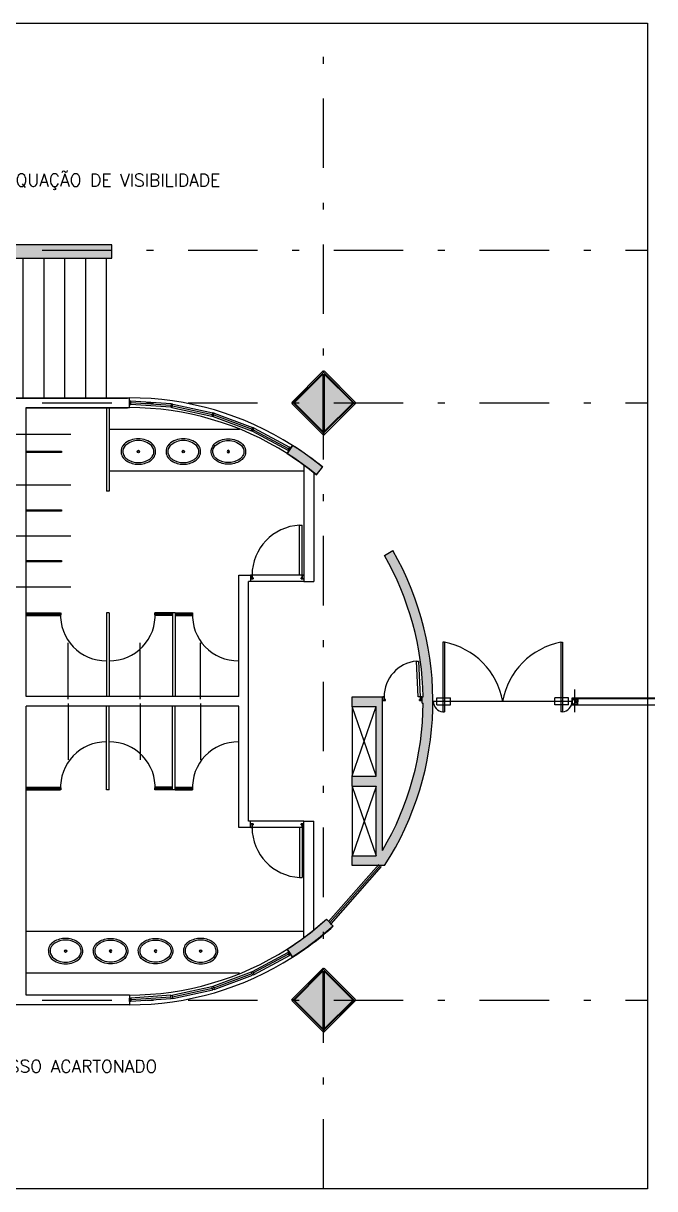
# Model space of a CAD drawing. Header units: millimetres. Extents: x 182 to 575, y -105 to 95.
# Drawn here: x 339.47 to 348.56, y 20.03 to 36.81 of the extents above; entities that cross this region are included whole.
import ezdxf
from ezdxf import colors
from ezdxf.entities.mleader import LeaderData, LeaderLine
from ezdxf.math import Vec2, Vec3

# ---------------------------------------------------------------- set-up
doc = ezdxf.new("R2010")
doc.units = ezdxf.units.MM
doc.header["$MEASUREMENT"] = 0
doc.linetypes.add('DASHDOT', pattern=[1, 0.5, -0.25, 0, -0.25])
for name, color, linetype in [('base', 253, 'Continuous'), ('construir', 10, 'Continuous'), ('EIXOS', 31, 'DASHDOT'), ('EIXOS_PERFIL', 181, 'DASHDOT'), ('FORRO', 253, 'Continuous'), ('SAN', 1, 'Continuous'), ('SANFINAL', 7, 'Continuous'), ('XR_BL2_AND_MON-REV15$0$MARMORE', 7, 'Continuous')]:
    doc.layers.add(name, color=color, linetype=linetype)
doc.styles.get("Standard").update_dxf_attribs({"font": 'romans.shx'})

# ---------------------------------------------------------------- blocks, each defined once
blk = doc.blocks.new('XR_BL2_AND_MON-REV15$0$PILAR_60X60_JUNTA')
at = {"layer": 'base'}
for points in [[(-0.414, 0.01), (0, 0.424), (0.414, 0.01)], [(-0.414, -0.01), (0, -0.424), (0.414, -0.01)]]:
    blk.add_hatch(color=256, dxfattribs=at).paths.add_polyline_path(points)
at = {"layer": 'base', "linetype": 'ByBlock'}
for points in [[(-0.414, 0.01), (0, 0.424), (0.414, 0.01)], [(-0.414, -0.01), (0, -0.424), (0.414, -0.01)]]:
    blk.add_lwpolyline(points, close=True, dxfattribs=at)
at = {"layer": 'base'}
blk.add_point((0, 0), dxfattribs=at)
blk = doc.blocks.new('XR_BL2_AND_MON-REV15$0$P_M')
at = {"layer": 'XR_BL2_AND_MON-REV15$0$MARMORE'}
for p, q in [((-0.007, 0.035), (-0.46, -0.417)), ((0.007, 0.021), (-0.445, -0.431)), ((0.007, 0.021), (-0.007, 0.035)), ((0, 0.028), (0.007, 0.035)), ((0.438, -0.424), (0, 0.014)), ((-0.453, -0.424), (-0.46, -0.417)), ((-0.453, -0.424), (-0.46, -0.431)), ((-0.46, -0.431), (-0.007, -0.884)), ((-0.453, -0.424), (-0.445, -0.431)), ((-0.438, -0.424), (0, -0.863)), ((-0.007, -0.87), (0.445, -0.417)), ((0.445, -0.417), (0.46, -0.431)), ((0.453, -0.424), (0.46, -0.417)), ((-0.007, -0.87), (0.007, -0.884)), ((0, -0.877), (-0.007, -0.884))]:
    blk.add_line(p, q, dxfattribs=at)
for points in [[(0.46, -0.417), (0.007, 0.035)], [(0.007, -0.884), (0.46, -0.431)]]:
    blk.add_lwpolyline(points, dxfattribs=at)
blk = doc.blocks.new('PERFIL_UNIT_ALCOA')
at = {"color": 1}
for p, q in [((-34, 19), (-34, 13)), ((-34, 13), (-15, 13)), ((-33, 83), (-32, 83)), ((-33, 76), (-33, 83)), ((-32, 76), (-33, 76)), ((-33, 43), (-32, 43)), ((-33, 36), (-33, 43)), ((-32, 36), (-33, 36)), ((-32, 80), (-32, 79)), ((-31, 80), (-32, 80)), ((-32, 79), (-31, 79)), ((-32, 40), (-32, 39)), ((-31, 40), (-32, 40)), ((-32, 39), (-31, 39)), ((-31, 82), (-31, 80)), ((-31, 79), (-31, 77)), ((-31, 42), (-31, 40)), ((-31, 39), (-31, 37)), ((-15, 19), (-21, 19)), ((-15, 19), (-21, 19)), ((-21, 13), (-15, 13)), ((-19, 19), (-13, 19)), ((-15, 19), (-15, 13)), ((-7, 95), (-9, 95)), ((-7, 95), (-9, 95)), ((-9, 92), (-5, 92)), ((-9, 27), (-5, 27)), ((-7, 24), (-9, 24)), ((-7, 24), (-9, 24)), ((-6, 95), (-8, 97)), ((-7, 96), (-8, 97)), ((-8, 96), (-7, 97)), ((-8, 96), (-7, 97)), ((-8, 96), (-7, 97)), ((-8, 97), (-8, 97)), ((-6, 95), (-8, 97)), ((-7, 96), (-8, 97)), ((-8, 96), (-7, 97)), ((-8, 96), (-7, 97)), ((-8, 96), (-7, 97)), ((-8, 97), (-8, 97)), ((-7, 96), (-8, 96)), ((-8, 96), (-8, 96)), ((-7, 96), (-8, 96)), ((-8, 96), (-8, 96)), ((-6, 24), (-8, 22)), ((-6, 24), (-8, 22)), ((-7, 23), (-8, 22)), ((-7, 23), (-8, 22)), ((-8, 23), (-8, 23)), ((-8, 23), (-7, 22)), ((-8, 23), (-7, 22)), ((-7, 23), (-8, 22)), ((-7, 23), (-8, 22)), ((-8, 23), (-8, 23)), ((-8, 23), (-7, 22)), ((-8, 23), (-7, 22)), ((-8, 22), (-7, 22)), ((-8, 22), (-8, 22)), ((-8, 22), (-7, 22)), ((-8, 22), (-8, 22)), ((-5, 95), (-7, 97)), ((-5, 95), (-7, 97)), ((-7, 95), (-4, 97)), ((-7, 95), (-5, 97)), ((-7, 95), (-5, 97)), ((-7, 96), (-6, 97)), ((-7, 96), (-6, 97)), ((-5, 95), (-7, 97)), ((-5, 95), (-7, 97)), ((-7, 95), (-4, 97)), ((-7, 95), (-5, 97)), ((-7, 95), (-5, 97)), ((-7, 96), (-6, 97)), ((-7, 96), (-6, 97)), ((-7, 95), (-7, 96)), ((-7, 95), (-7, 96)), ((-6, 95), (-7, 96)), ((-6, 95), (-7, 96)), ((-4, 95), (-7, 95)), ((-4, 95), (-7, 95)), ((-6, 95), (-7, 95)), ((-6, 95), (-7, 95)), ((-4, 24), (-7, 24)), ((-7, 24), (-7, 23)), ((-4, 24), (-7, 24)), ((-7, 24), (-7, 23)), ((-5, 24), (-7, 22)), ((-5, 24), (-7, 22)), ((-6, 24), (-7, 23)), ((-6, 24), (-7, 23)), ((-7, 24), (-4, 22)), ((-5, 24), (-7, 22)), ((-5, 24), (-7, 22)), ((-6, 24), (-7, 23)), ((-6, 24), (-7, 23)), ((-7, 24), (-4, 22)), ((-7, 23), (-5, 22)), ((-7, 23), (-5, 22)), ((-7, 23), (-6, 22)), ((-7, 23), (-6, 22)), ((-7, 23), (-5, 22)), ((-7, 23), (-5, 22)), ((-7, 23), (-6, 22)), ((-7, 23), (-6, 22)), ((-4, 95), (-6, 97)), ((-4, 95), (-6, 97)), ((-4, 95), (-6, 97)), ((-6, 95), (-4, 97)), ((-6, 95), (-4, 97)), ((-4, 95), (-6, 97)), ((-4, 95), (-6, 97)), ((-4, 95), (-6, 97)), ((-6, 95), (-4, 97)), ((-6, 95), (-4, 97)), ((-4, 24), (-6, 22)), ((-4, 24), (-6, 22)), ((-6, 24), (-4, 22)), ((-6, 24), (-4, 22)), ((-4, 24), (-6, 22)), ((-4, 24), (-6, 22)), ((-6, 24), (-4, 22)), ((-6, 24), (-4, 22)), ((-4, 23), (-6, 22)), ((-4, 23), (-6, 22)), ((-3, 96), (-5, 97)), ((-4, 96), (-5, 97)), ((-5, 95), (-3, 97)), ((-5, 95), (-3, 97)), ((-3, 96), (-5, 97)), ((-4, 96), (-5, 97)), ((-5, 95), (-3, 97)), ((-5, 95), (-3, 97)), ((-5, 92), (-1, 92)), ((-5, 27), (-1, 27)), ((-5, 24), (-3, 22)), ((-5, 24), (-3, 22)), ((-5, 24), (-3, 22)), ((-5, 24), (-3, 22)), ((-3, 23), (-5, 22)), ((-4, 23), (-5, 22)), ((-3, 23), (-5, 22)), ((-4, 23), (-5, 22)), ((-3, 96), (-4, 97)), ((-3, 96), (-4, 97)), ((-3, 96), (-4, 97)), ((-3, 96), (-4, 97)), ((-4, 96), (-4, 95)), ((-4, 96), (-4, 95)), ((-4, 96), (-3, 96)), ((-4, 96), (-3, 96)), ((-4, 95), (-4, 95)), ((-4, 95), (-4, 95)), ((-2, 95), (-4, 95)), ((-4, 95), (-4, 95)), ((-4, 95), (-4, 95)), ((-2, 95), (-4, 95)), ((-4, 23), (-4, 24)), ((-4, 23), (-4, 24)), ((-4, 24), (-4, 24)), ((-4, 24), (-4, 23)), ((-2, 24), (-4, 24)), ((-4, 24), (-4, 24)), ((-4, 24), (-4, 23)), ((-2, 24), (-4, 24)), ((-3, 23), (-4, 22)), ((-3, 23), (-4, 22)), ((-4, 23), (-3, 22)), ((-3, 23), (-4, 22)), ((-3, 23), (-4, 22)), ((-4, 23), (-3, 22)), ((0, 19), (-4, 4)), ((-4, 13), (-4, 3)), ((-4, 8), (-4, 4)), ((-3, 97), (-3, 97)), ((-3, 96), (-3, 97)), ((-3, 97), (-3, 97)), ((-3, 96), (-3, 97)), ((-3, 96), (-3, 96)), ((-3, 96), (-3, 96)), ((-3, 23), (-3, 22)), ((-3, 23), (-3, 22)), ((-3, 22), (-3, 22)), ((-3, 22), (-3, 22)), ((-3, 22), (-3, 22)), ((-3, 22), (-3, 22)), ((10, 19), (0, 19)), ((18, 27), (9, 27)), ((9, 27), (9, 27)), ((9, 27), (9, 27)), ((9, 27), (9, 26)), ((9, 26), (9, 26)), ((9, 25), (9, 25)), ((9, 25), (9, 24)), ((9, 24), (9, 24)), ((10, 26), (10, 26)), ((10, 26), (17, 25)), ((17, 25), (10, 25)), ((10, 25), (10, 25)), ((10, 24), (10, 24)), ((10, 24), (12, 24)), ((10, 19), (13, 4)), ((12, 39), (26, 39)), ((12, 24), (12, 23)), ((12, 23), (12, 23)), ((12, 23), (12, 23)), ((12, 23), (12, 23)), ((12, 22), (12, 22)), ((12, 22), (12, 21)), ((12, 21), (12, 21)), ((12, 21), (12, 21)), ((12, 21), (15, 21)), ((15, 43), (13, 43)), ((13, 43), (13, 43)), ((13, 42), (13, 42)), ((13, 42), (13, 40)), ((13, 40), (13, 40)), ((13, 40), (13, 39)), ((13, 39), (13, 39)), ((13, 39), (13, 37)), ((13, 37), (13, 37)), ((13, 36), (13, 36)), ((13, 36), (15, 36)), ((13, 13), (13, 3)), ((13, 8), (13, 4)), ((15, 36), (15, 43)), ((15, 41), (16, 40)), ((15, 38), (15, 41)), ((15, 40), (15, 40)), ((15, 38), (15, 38)), ((15, 38), (16, 38)), ((15, 23), (15, 24)), ((16, 23), (15, 23)), ((15, 23), (15, 23)), ((15, 21), (16, 22)), ((15, 21), (15, 21)), ((15, 21), (15, 21)), ((16, 41), (17, 40)), ((16, 38), (16, 41)), ((16, 40), (16, 40)), ((16, 38), (16, 40)), ((16, 38), (17, 38)), ((16, 38), (16, 38)), ((16, 24), (18, 24)), ((16, 23), (16, 23)), ((16, 22), (16, 22)), ((17, 38), (18, 41)), ((17, 38), (17, 40)), ((17, 40), (17, 40)), ((17, 38), (17, 38)), ((17, 38), (18, 38)), ((17, 25), (17, 25)), ((17, 25), (17, 25)), ((17, 25), (17, 25)), ((17, 25), (17, 25)), ((17, 25), (17, 25)), ((18, 41), (18, 40)), ((18, 38), (19, 41)), ((18, 38), (18, 40)), ((18, 40), (19, 40)), ((18, 38), (18, 38)), ((18, 38), (19, 38)), ((18, 24), (18, 27)), ((18, 27), (18, 27)), ((18, 27), (18, 27)), ((18, 24), (18, 24)), ((18, 24), (18, 24)), ((19, 41), (19, 40)), ((19, 38), (20, 41)), ((19, 40), (19, 40)), ((19, 40), (20, 40)), ((19, 38), (19, 40)), ((19, 38), (20, 38)), ((19, 38), (19, 38)), ((19, 38), (19, 38)), ((20, 41), (20, 40)), ((20, 38), (20, 40)), ((20, 40), (21, 40)), ((20, 38), (21, 38)), ((21, 38), (21, 41)), ((21, 41), (21, 40)), ((21, 38), (21, 40)), ((21, 40), (22, 40)), ((21, 38), (21, 38)), ((21, 38), (22, 38)), ((22, 38), (22, 41)), ((22, 41), (22, 40)), ((22, 38), (22, 40)), ((22, 40), (23, 40)), ((22, 38), (22, 38)), ((22, 38), (23, 38)), ((23, 38), (23, 41)), ((23, 41), (24, 40)), ((23, 38), (24, 40)), ((23, 38), (23, 38)), ((23, 38), (23, 38)), ((24, 40), (24, 40)), ((24, 39), (24, 40)), ((24, 19), (24, 13)), ((31, 13), (24, 13)), ((43, 13), (24, 13)), ((26, 19), (32, 19)), ((26, 19), (45, 19)), ((39, 82), (39, 80)), ((39, 80), (40, 80)), ((39, 79), (39, 77)), ((40, 79), (39, 79)), ((41, 83), (40, 83)), ((40, 80), (40, 79)), ((40, 76), (41, 76)), ((41, 76), (41, 83)), ((43, 19), (43, 13))]:
    blk.add_line(p, q, dxfattribs=at)
for points in [[(-33, 19), (0, 19), (0, 19), (0, 24), (0, 24), (-3, 24, 1), (-3, 23), (-3, 23), (-3, 22), (-8, 22), (-8, 23), (-7, 23, 1), (-7, 24), (-10, 24), (-10, 23, -0.414214), (-12, 21), (-32, 21, -0.414214), (-34, 23), (-34, 96, -0.414214), (-32, 98), (-10, 98), (-10, 98), (-10, 95), (-10, 95, 0.419197), (-10, 95), (-7, 95, 1.022616), (-7, 96), (-8, 96), (-8, 97), (-3, 97), (-3, 96), (-3, 96, 1), (-3, 95), (0, 95), (0, 95), (0, 99), (-35, 99), (-35, 99), (-35, 18, 0.414214), (-35, 17), (-34, 17, 0.414214), (-34, 18), (-34, 19, -0.414214), (-33, 19)], [(40, 97), (14, 97, 0.414214), (12, 95), (12, 91, -0.414214), (10, 89), (-4, 89), (-4, 86), (-5, 86), (-5, 89), (-13, 89, -1.000008), (-13, 91), (-5, 92), (-5, 92), (10, 92), (10, 99, -0.414214), (10, 99), (44, 99, -0.414214), (45, 99), (45, 63, -0.406616), (44, 62), (18, 62, 0.414214), (17, 62), (17, 27, -0.414214), (17, 27), (-5, 27), (-13, 28, -1.000008), (-13, 30), (-5, 30), (-5, 33), (-4, 33), (-4, 30), (13, 30, 0.414214), (15, 32), (15, 65, -0.414214), (15, 65), (40, 65, 0.414214), (42, 67), (42, 95, 0.414214), (40, 97)], [(19, 56), (19, 30), (18, 30, 1), (18, 29), (19, 29), (19, 24), (16, 24, 0.414173), (15, 23), (15, 23), (16, 23, -0.585709), (16, 22), (16, 21, -0.26127), (15, 21), (12, 21, -0.253886), (12, 21), (11, 22, -0.595041), (11, 23), (12, 23), (12, 23, 0.414173), (12, 24), (10, 24, 0.414214), (10, 23), (10, 20, 0.414214), (10, 19), (44, 19, 0.414214), (45, 20), (45, 62, 0.414214), (44, 62), (19, 62, 0.414214), (19, 62), (19, 57), (18, 57, 1), (18, 56), (19, 56)], [(13, 22), (13, 24), (13, 24, -0.414214), (13, 24), (13, 24), (14, 24), (14, 24, -0.414214), (15, 24), (15, 24), (15, 22), (15, 22, -0.414214), (14, 22), (14, 22), (13, 22), (13, 22, -0.414214), (13, 22)], [(20, 22), (19, 22, 0.414214), (18, 22), (18, 21, 0.414214), (19, 21), (43, 21), (43, 61), (20, 61), (20, 23, -0.414214), (20, 22)]]:
    blk.add_lwpolyline(points, format="xyb", dxfattribs=at)
for points in [[(-7, 96), (-8, 96), (-8, 97), (-3, 97), (-3, 96), (-4, 96)], [(-7, 96), (-8, 96), (-8, 97), (-3, 97), (-3, 96), (-4, 96)], [(-7, 23), (-8, 23), (-8, 22), (-3, 22), (-3, 23), (-4, 23)], [(-7, 23), (-8, 23), (-8, 22), (-3, 22), (-3, 23), (-4, 23)]]:
    blk.add_lwpolyline(points, dxfattribs=at)
for centre, radius, start, end in [((-32, 82), 0.869, 0, 90), ((-32, 77), 0.869, 270, 0), ((-32, 42), 0.869, 0, 90), ((-32, 37), 0.869, 270, 0), ((-9, 93), 1.57, 97.3776, 269.717), ((-9, 25), 1.57, 90.283, 262.6224), ((-2, 93), 1.44, 277.4115, 92.3804), ((-2, 25), 1.44, 267.6196, 82.5885), ((9, 27), 0.3, 90.0002, 173.0764), ((10, 26), 0.5, 173.0802, 360), ((10, 25), 0.3, 86.9206, 179.9979), ((10, 24), 0.3, 180, 270), ((12, 24), 0.3, 360, 90), ((12, 23), 0.184, 90, 194.9998), ((12, 21), 0.184, 202.0192, 270), ((16, 24), 0.3, 90, 180), ((15, 21), 0.184, 270, 337.9776), ((16, 23), 0.184, 344.9975, 90), ((17, 25), 0.2, 0, 86.4562), ((17, 25), 0.2, 266.9225, 0), ((18, 27), 0.3, 0, 90), ((18, 24), 0.3, 270, 0), ((40, 82), 0.869, 90, 180), ((40, 77), 0.869, 180, 270)]:
    blk.add_arc(centre, radius, start, end, dxfattribs=at)
at = {"color": 1, "extrusion": (0, 0, -1)}
for centre, major_axis in [((13, 42), (0.573, -0.573)), ((13, 37), (0.573, 0.573))]:
    blk.add_ellipse(centre, major_axis=major_axis, ratio=1, start_param=2.356194, end_param=3.926991, dxfattribs=at)
at = {"color": 1}
for points, knots in [([(25, 39), (25, 39), (25, 39), (25, 39), (25, 39), (25, 39), (25, 39), (25, 39), (25, 39), (24, 39), (24, 39), (24, 39), (24, 39), (24, 39), (24, 39), (24, 39), (24, 39), (24, 39), (24, 39), (24, 39), (24, 39), (24, 39), (24, 39), (24, 39), (24, 39), (24, 39), (24, 39), (24, 39), (24, 38), (23, 38), (23, 38), (23, 38), (23, 38), (23, 38)], [0, 0, 0, 0, 0.051439, 0.072585, 0.094945, 0.148925, 0.177318, 0.208117, 0.229263, 0.263962, 0.286322, 0.316684, 0.341831, 0.370224, 0.385176, 0.410323, 0.432683, 0.466448, 0.484229, 0.519793, 0.54494, 0.583668, 0.608815, 0.635405, 0.653187, 0.684808, 0.766724, 0.798345, 0.829966, 0.855113, 0.870066, 0.927124, 1, 1, 1, 1]), ([(25, 39), (25, 39), (25, 40), (25, 40), (25, 40), (25, 40), (24, 40), (25, 40), (24, 40), (24, 40), (24, 40), (24, 40), (24, 40), (24, 40), (24, 40), (24, 40), (24, 40), (24, 40), (24, 40), (24, 40), (24, 40), (24, 40), (24, 40), (24, 40), (24, 40)], [0, 0, 0, 0, 0.07678, 0.102261, 0.156401, 0.18506, 0.227914, 0.244954, 0.311716, 0.342019, 0.377118, 0.407421, 0.432902, 0.525013, 0.566753, 0.587018, 0.625497, 0.657854, 0.688156, 0.805193, 0.825457, 0.896684, 0.922166, 1, 1, 1, 1])]:
    blk.add_open_spline(points, degree=3, knots=knots, dxfattribs=at)
at = {"layer": 'EIXOS_PERFIL', "linetype": 'ByBlock', "ltscale": 0.1}
blk.add_line((5, 207), (5, -115), dxfattribs=at)
blk = doc.blocks.new('Cuba01_pl')
at = {"layer": 'SAN'}
for radius in [0.018, 0.013]:
    blk.add_circle((0, 0), radius, dxfattribs=at)
at = {"layer": 'SANFINAL'}
for centre, radius, start, end in [((-0.002, -0.124), 0.307, 89.5504, 122.7375), ((0.002, -0.124), 0.307, 57.2625, 90.4496), ((-0.097, 0.001), 0.152, 174.4524, 224.3819), ((-0.091, -0.004), 0.159, 144.5232, 173.1767), ((-0.091, -0.004), 0.134, 144.8047, 173.0573), ((-0.097, 0.001), 0.127, 174.578, 224.0021), ((-0.071, -0.03), 0.191, 120.725, 141.4841), ((-0.071, -0.03), 0.166, 120.5755, 141.2533), ((-0.002, -0.124), 0.282, 89.5504, 122.828), ((0.002, -0.124), 0.282, 57.172, 90.4496), ((0.071, -0.03), 0.166, 38.7467, 59.4245), ((0.071, -0.03), 0.191, 38.5159, 59.275), ((0.097, 0.001), 0.127, 315.9979, 5.422), ((0.091, -0.004), 0.134, 6.9427, 35.1953), ((0.097, 0.001), 0.152, 315.6181, 5.5476), ((0.091, -0.004), 0.159, 6.8233, 35.4768), ((-0.002, 0.123), 0.306, 228.3244, 270.4838), ((-0.002, 0.123), 0.281, 228.5041, 270.4838), ((0.002, 0.123), 0.281, 269.5162, 311.4959), ((0.002, 0.123), 0.306, 269.5162, 311.6756)]:
    blk.add_arc(centre, radius, start, end, dxfattribs=at)

msp = doc.modelspace()

# ---------------------------------------------------------------- hatches: boundary and pattern name
at = {"layer": 'base'}
for points in [[(337.471, 33.622), (337.471, 33.382), (337.611, 33.382), (337.611, 33.432), (340.741, 33.432), (340.741, 33.622)], [(343.689, 30.312), (343.778, 30.421), (343.723, 30.465), (343.584, 30.571), (343.458, 30.66), (343.343, 30.735), (343.269, 30.617), (343.338, 30.572), (343.46, 30.488), (343.568, 30.408), (343.667, 30.33)], [(344.201, 27.114), (344.201, 26.974), (344.551, 26.974), (344.551, 25.969), (344.201, 25.969), (344.201, 25.829), (344.551, 25.829), (344.551, 24.824), (344.201, 24.824), (344.201, 24.684), (344.671, 24.684, 0.279882), (344.789, 29.22), (344.668, 29.15, -0.126767), (345.226, 27.114), (345.211, 27.114), (345.211, 27.024), (345.226, 27.024, -0.132406), (344.641, 24.902), (344.641, 27.114)], [(343.268, 23.482), (343.48, 23.626), (343.645, 23.752), (343.776, 23.862), (343.833, 23.914), (343.928, 23.81), (343.719, 23.632), (343.536, 23.493), (343.343, 23.364)]]:
    msp.add_hatch(color=256, dxfattribs=at).paths.add_polyline_path(points)

# ---------------------------------------------------------------- linework, layer by layer
for p, q in [((340.741, 33.622, 195.166), (337.471, 33.622, 195.166)), ((340.741, 33.432, 195.166), (340.741, 33.622, 195.166)), ((337.611, 33.432, 195.166), (340.741, 33.432, 195.166)), ((339.766, 31.417), (339.766, 33.432)), ((339.766, 31.422, 195.166), (339.766, 33.422, 195.166)), ((340.066, 31.417), (340.066, 33.432)), ((340.366, 31.417), (340.366, 33.432)), ((340.666, 31.417), (340.666, 33.432)), ((337.895, 31.419, 195.166), (340.996, 31.419, 195.166)), ((337.895, 31.417, 195.166), (340.969, 31.417, 195.166)), ((340.996, 31.417, 195.166), (337.895, 31.417, 195.166)), ((340.995, 31.279, 292.749), (340.995, 31.419, 292.749)), ((339.509, 27.119, 195.166), (339.509, 31.279, 195.166)), ((339.509, 31.279, 195.166), (340.996, 31.279, 195.166)), ((339.509, 27.117, 195.166), (339.509, 31.277, 195.166)), ((339.509, 31.277, 195.166), (340.969, 31.277, 195.166)), ((340.996, 31.277, 195.166), (339.509, 31.277, 195.166)), ((339.509, 27.117, 195.166), (339.509, 31.277, 195.166)), ((340.664, 31.274, -73.847), (340.664, 30.074, -73.847)), ((340.704, 31.274, -73.847), (340.704, 30.074, -73.847)), ((341.591, 31.283, 195.201), (341.013, 31.323, 191.941)), ((341.593, 31.308, 195.201), (341.015, 31.348, 191.941)), ((341.595, 31.332, 195.201), (341.017, 31.373, 191.941)), ((341.607, 31.28, 195.201), (342.183, 31.155, 195.219)), ((341.613, 31.305, 195.201), (342.189, 31.179, 195.219)), ((341.618, 31.329, 195.201), (342.194, 31.204, 195.219)), ((342.199, 31.151, 195.219), (342.752, 30.946, 195.219)), ((342.208, 31.174, 195.219), (342.761, 30.97, 195.219)), ((342.217, 31.198, 195.219), (342.769, 30.993, 195.219)), ((342.58, 30.966, 99.919), (340.704, 30.966, 99.919)), ((342.767, 30.939, 195.219), (343.277, 30.664, 195.219)), ((342.779, 30.961, 195.219), (343.289, 30.686, 195.219)), ((342.791, 30.983, 195.219), (343.301, 30.708, 195.219)), ((343.268, 30.616, 195.166), (343.343, 30.735, 195.273)), ((343.509, 30.453), (343.509, 28.776, 195.166)), ((343.689, 30.312, 195.166), (343.778, 30.42, 195.166)), ((343.509, 30.366, 99.919), (340.704, 30.366, 99.919)), ((343.649, 30.345), (343.649, 28.776, 195.166)), ((340.704, 30.074, -73.847), (340.664, 30.074, -73.847)), ((343.446, 28.866, 195.166), (343.446, 29.585, 195.166)), ((343.446, 29.585, 195.166), (343.481, 29.585, 195.166)), ((343.481, 28.866, 195.166), (343.481, 29.585, 195.166)), ((344.668, 29.15, 195.166), (344.789, 29.22, 195.166)), ((342.569, 28.866, 195.166), (342.739, 28.866, 195.166)), ((342.569, 27.119, 195.166), (342.569, 28.866, 195.166)), ((342.709, 25.322, 195.166), (342.709, 28.776, 195.166)), ((342.739, 28.776, 195.166), (342.709, 28.776, 195.166)), ((343.509, 28.866, 195.166), (342.739, 28.866, 195.166)), ((342.739, 28.866, 195.166), (342.739, 28.776, 195.166)), ((343.509, 28.776, 195.166), (342.739, 28.776, 195.166)), ((343.481, 28.866, 195.166), (343.446, 28.866, 195.166)), ((343.509, 28.776, 195.166), (343.649, 28.776, 195.166)), ((339.514, 28.324, -165.12), (340.004, 28.324, -178.055)), ((339.514, 28.304, -165.12), (340.003, 28.304, -178.031)), ((339.514, 28.284, -165.12), (340.003, 28.284, -178.023)), ((340.664, 28.324, -73.847), (340.664, 27.124, -73.847)), ((340.704, 28.324, -73.847), (340.664, 28.324, -73.847)), ((340.704, 28.324, -73.847), (340.704, 27.124, -73.847)), ((341.614, 28.324, -73.847), (341.362, 28.324, -80.473)), ((341.614, 28.304, -73.847), (341.363, 28.304, -80.448)), ((341.614, 28.284, -73.847), (341.364, 28.284, -80.44)), ((341.614, 28.324, -73.847), (341.614, 27.124, -73.847)), ((341.654, 28.324, -73.847), (341.614, 28.324, -73.847)), ((341.654, 28.324, -73.847), (341.654, 27.124, -73.847)), ((341.654, 28.324, -73.847), (341.905, 28.324, -80.473)), ((341.654, 28.304, -73.847), (341.904, 28.304, -80.448)), ((341.654, 28.284, -73.847), (341.904, 28.284, -80.44)), ((345.511, 27.899, -97.583), (345.511, 26.899, -97.583)), ((345.531, 27.899, -97.583), (345.511, 27.899, -97.583)), ((345.531, 27.899, -97.583), (345.531, 26.899, -97.583)), ((347.211, 27.899, -97.583), (347.211, 26.899, -97.583)), ((347.211, 27.899, -97.583), (347.231, 27.899, -97.583)), ((347.231, 27.899, -97.583), (347.231, 26.899, -97.583)), ((342.569, 27.119, 195.166), (339.509, 27.119, 195.166)), ((344.201, 26.974, 195.166), (344.201, 27.114, 195.166)), ((344.201, 27.114, 195.166), (344.641, 27.114, 195.166)), ((344.641, 24.902, 195.166), (344.641, 27.114, 195.166)), ((345.211, 27.024, 195.166), (345.211, 27.114, 195.166)), ((345.211, 27.114, 195.166), (345.226, 27.114, 195.166)), ((345.211, 27.024, 195.166), (345.226, 27.024, 195.166)), ((345.353, 27.049, 195.166), (347.373, 27.049, 195.166)), ((345.421, 26.999, -97.583), (345.421, 27.099, -97.583)), ((345.421, 27.099, -97.583), (345.621, 27.099, -97.583)), ((345.621, 26.999, -97.583), (345.621, 27.099, -97.583)), ((347.321, 27.099, -97.583), (347.121, 27.099, -97.583)), ((347.121, 26.999, -97.583), (347.121, 27.099, -97.583)), ((347.321, 26.999, -97.583), (347.321, 27.099, -97.583)), ((347.371, 27.099, 384.336), (348.561, 27.099)), ((347.371, 26.999, -97.583), (347.371, 27.099, -97.583)), ((347.371, 27.089, 419.076), (348.561, 27.089)), ((342.569, 26.979, 195.166), (339.509, 26.979, 195.166)), ((339.509, 22.819, 195.166), (339.509, 26.979, 195.166)), ((339.509, 22.817, 195.166), (339.509, 26.977, 195.166)), ((339.509, 22.817, 195.166), (339.509, 26.977, 195.166)), ((340.664, 25.774, -73.847), (340.664, 26.974, -73.847)), ((340.704, 25.774, -73.847), (340.704, 26.974, -73.847)), ((341.614, 25.774, -73.847), (341.614, 26.974, -73.847)), ((341.654, 25.774, -73.847), (341.654, 26.974, -73.847)), ((342.569, 25.232, 195.166), (342.569, 26.979, 195.166)), ((344.201, 26.979, 195.166), (344.201, 25.974, 195.166)), ((344.201, 25.974), (344.551, 26.974)), ((344.551, 25.974, 195.166), (344.201, 26.974, 195.166)), ((344.201, 26.974, 195.166), (344.551, 26.974, 195.166)), ((344.551, 25.969, 195.166), (344.551, 26.974, 195.166)), ((345.421, 26.999, -97.583), (345.621, 26.999, -97.583)), ((345.511, 26.899, -97.583), (345.531, 26.899, -97.583)), ((347.321, 26.999, -97.583), (347.121, 26.999, -97.583)), ((347.231, 26.899, -97.583), (347.211, 26.899, -97.583)), ((347.371, 26.999, 384.336), (348.561, 26.999)), ((344.201, 25.829, 195.166), (344.201, 25.969, 195.166)), ((344.201, 25.969, 195.166), (344.551, 25.969, 195.166)), ((339.514, 25.814, -165.12), (340.003, 25.814, -178.023)), ((339.514, 25.794, -165.12), (340.003, 25.794, -178.031)), ((339.514, 25.774, -165.12), (340.004, 25.774, -178.055)), ((340.704, 25.774, -73.847), (340.664, 25.774, -73.847)), ((341.614, 25.774, -73.847), (341.362, 25.774, -80.473)), ((341.614, 25.794, -73.847), (341.363, 25.794, -80.448)), ((341.614, 25.814, -73.847), (341.364, 25.814, -80.44)), ((341.654, 25.774, -73.847), (341.614, 25.774, -73.847)), ((341.654, 25.814, -73.847), (341.904, 25.814, -80.44)), ((341.654, 25.794, -73.847), (341.904, 25.794, -80.448)), ((341.654, 25.774, -73.847), (341.905, 25.774, -80.473)), ((344.201, 25.829, 195.166), (344.551, 25.829, 195.166)), ((344.201, 25.824), (344.551, 24.824)), ((344.551, 25.824), (344.201, 24.819, 195.166)), ((344.201, 25.824, 195.166), (344.201, 24.819, 195.166)), ((344.551, 24.824, 195.166), (344.551, 25.829, 195.166)), ((342.739, 25.232, 195.166), (342.569, 25.232, 195.166)), ((342.739, 25.322, 195.166), (342.709, 25.322, 195.166)), ((342.739, 25.232, 195.166), (342.739, 25.322, 195.166)), ((343.509, 25.322, 0), (342.739, 25.322, 0)), ((343.509, 25.232, 0), (342.739, 25.232, 0)), ((343.446, 25.232, 0), (343.446, 24.513, 0)), ((343.481, 25.232, 0), (343.446, 25.232, 0)), ((343.481, 25.232, 0), (343.481, 24.513, 0)), ((343.509, 23.649), (343.509, 25.322)), ((343.509, 25.322), (343.649, 25.322)), ((343.649, 23.756), (343.649, 25.322)), ((343.862, 23.879, 195.166), (344.588, 24.701, 195.166)), ((343.881, 23.862, 195.166), (344.607, 24.684, 195.166)), ((344.201, 24.684, 195.166), (344.201, 24.824, 195.166)), ((344.201, 24.824, 195.166), (344.551, 24.824, 195.166)), ((344.671, 24.684, 195.166), (344.201, 24.684, 195.166)), ((343.446, 24.513, 0), (343.481, 24.513, 0)), ((343.9, 23.846, 195.166), (344.625, 24.668, 195.166)), ((343.509, 23.732, 99.919), (339.509, 23.732, 99.919)), ((342.767, 23.159, 195.219), (343.277, 23.434, 195.219)), ((342.779, 23.137, 195.219), (343.289, 23.412, 195.219)), ((342.791, 23.115, 195.219), (343.301, 23.39, 195.219)), ((343.268, 23.482, -94.358), (343.343, 23.364, -94.251)), ((343.268, 23.482, 195.166), (343.343, 23.364, 195.273)), ((342.58, 23.132, 99.919), (339.509, 23.132, 99.919)), ((342.58, 23.132, 99.919), (340.704, 23.132, 99.919)), ((342.199, 22.948, 195.219), (342.752, 23.152, 195.219)), ((342.208, 22.924, 195.219), (342.761, 23.129, 195.219)), ((342.217, 22.901, 195.219), (342.769, 23.105, 195.219)), ((341.607, 22.818, 195.201), (342.183, 22.943, 195.219)), ((341.613, 22.793, 195.201), (342.189, 22.919, 195.219)), ((341.618, 22.769, 195.201), (342.194, 22.894, 195.219)), ((340.995, 22.679, 195.166), (339.319, 22.679, 195.166)), ((340.995, 22.819, 195.166), (339.509, 22.819, 195.166)), ((340.995, 22.819, 292.749), (340.995, 22.679, 292.749)), ((341.591, 22.816, 195.201), (341.013, 22.775, 191.941)), ((341.593, 22.791, 195.201), (341.015, 22.75, 191.941)), ((341.595, 22.766, 195.201), (341.017, 22.725, 191.941))]:
    msp.add_line(p, q, dxfattribs=at)
for points in [[(348.455, 20.03), (301.939, 20.03), (301.939, 36.813), (348.455, 36.813)], [(340.014, 30.634), (339.514, 30.634), (339.514, 30.654), (340.014, 30.654)], [(345.183, 27.113), (345.153, 27.112), (345.129, 27.626), (345.159, 27.627)]]:
    msp.add_lwpolyline(points, close=True, dxfattribs=at)
for points, elevation in [([(337.471, 33.622), (337.471, 33.382), (337.611, 33.382), (337.611, 33.432), (340.741, 33.432), (340.741, 33.622)], 195.166), ([(340.995, 31.324), (341.015, 31.324), (341.015, 31.374), (340.995, 31.374)], 0.001), ([(340.995, 31.324), (341.015, 31.324), (341.015, 31.374), (340.995, 31.374)], 0.001), ([(341.59, 31.283), (341.609, 31.28), (341.616, 31.33), (341.596, 31.332)], 195.201), ([(342.182, 31.155), (342.201, 31.15), (342.215, 31.198), (342.195, 31.204)], 195.219), ([(342.75, 30.947), (342.769, 30.939), (342.789, 30.984), (342.771, 30.992)], 195.219), ([(343.689, 30.312), (343.778, 30.421), (343.723, 30.465), (343.584, 30.571), (343.458, 30.66), (343.343, 30.735), (343.269, 30.617), (343.338, 30.572), (343.46, 30.488), (343.568, 30.408), (343.667, 30.33)], 195.166), ([(343.276, 30.665), (343.293, 30.654), (343.319, 30.697), (343.302, 30.707)], 195.219), ([(343.276, 30.665), (343.293, 30.654), (343.319, 30.697), (343.302, 30.707)], 195.219), ([(340.014, 29.789), (339.514, 29.789), (339.514, 29.809), (340.014, 29.809)], -33.768), ([(340.014, 29.057), (339.514, 29.057), (339.514, 29.077), (340.014, 29.077)], -98.999), ([(343.268, 23.482), (343.48, 23.626), (343.645, 23.752), (343.776, 23.862), (343.833, 23.914), (343.928, 23.81), (343.719, 23.632), (343.536, 23.493), (343.343, 23.364)], 195.166), ([(343.276, 23.433), (343.293, 23.444), (343.319, 23.402), (343.302, 23.391)], 195.219), ([(343.276, 23.433), (343.293, 23.444), (343.319, 23.402), (343.302, 23.391)], 195.219), ([(342.75, 23.152), (342.769, 23.16), (342.789, 23.114), (342.771, 23.106)], 195.219), ([(342.182, 22.943), (342.201, 22.948), (342.215, 22.9), (342.195, 22.895)], 195.219), ([(340.995, 22.774), (341.015, 22.774), (341.015, 22.724), (340.995, 22.724)], 0.001), ([(340.995, 22.774), (341.015, 22.774), (341.015, 22.724), (340.995, 22.724)], 0.001), ([(341.59, 22.815), (341.609, 22.818), (341.616, 22.769), (341.596, 22.766)], 195.201)]:
    msp.add_lwpolyline(points, close=True, dxfattribs=dict(at, elevation=elevation))
for points, elevation in [([(339.339, 30.898), (339.666, 30.898), (340.151, 30.898)], -131.614), ([(339.339, 30.165), (339.666, 30.165), (340.151, 30.165)], -131.614), ([(339.339, 29.433), (339.666, 29.433), (340.151, 29.433)], -131.614), ([(339.339, 28.7), (339.666, 28.7), (340.151, 28.7)], -131.614), ([(340.114, 27.078), (340.114, 27.405), (340.114, 27.89)], -12.742), ([(341.151, 27.078), (341.151, 27.405), (341.151, 27.89)], -12.742), ([(342.016, 27.078), (342.016, 27.405), (342.016, 27.89)], -12.742), ([(340.114, 27.02), (340.114, 26.693), (340.114, 26.208)], -12.742), ([(341.151, 27.02), (341.151, 26.693), (341.151, 26.208)], -12.742), ([(342.016, 27.02), (342.016, 26.693), (342.016, 26.208)], -12.742)]:
    msp.add_lwpolyline(points, dxfattribs=dict(at, elevation=elevation))
for points, elevation in [([(342.777, 28.813, 0.414214), (342.779, 28.815), (342.779, 28.826, 0.414214), (342.777, 28.828), (342.764, 28.828, -0.414214), (342.764, 28.829), (342.764, 28.864, 0.414214), (342.762, 28.866), (342.745, 28.866, 0.414214), (342.744, 28.864), (342.744, 28.858), (342.744, 28.858), (342.744, 28.864, -0.414214), (342.745, 28.865), (342.762, 28.865, -0.414214), (342.763, 28.864), (342.763, 28.829, 0.414214), (342.764, 28.827), (342.777, 28.827, -0.414214), (342.778, 28.826), (342.778, 28.815, -0.414214), (342.777, 28.814), (342.745, 28.814, -0.414214), (342.744, 28.815), (342.744, 28.821), (342.744, 28.821), (342.744, 28.815, 0.414214), (342.745, 28.813)], 0), ([(343.47, 28.813, -0.414214), (343.469, 28.815), (343.469, 28.826, -0.414214), (343.47, 28.828), (343.483, 28.828, 0.414214), (343.484, 28.829), (343.484, 28.864, -0.414214), (343.485, 28.866), (343.502, 28.866, -0.414214), (343.504, 28.864), (343.504, 28.858), (343.503, 28.858), (343.503, 28.864, 0.414214), (343.502, 28.865), (343.485, 28.865, 0.414214), (343.484, 28.864), (343.484, 28.829, -0.414214), (343.483, 28.827), (343.47, 28.827, 0.414214), (343.469, 28.826), (343.469, 28.815, 0.414214), (343.47, 28.814), (343.502, 28.814, 0.414214), (343.503, 28.815), (343.503, 28.821), (343.504, 28.821), (343.504, 28.815, -0.414214), (343.502, 28.813)], 195.166), ([(344.679, 27.061, 0.414214), (344.681, 27.063), (344.681, 27.075, 0.414214), (344.679, 27.076), (344.667, 27.076, -0.414214), (344.666, 27.077), (344.666, 27.113, 0.414214), (344.664, 27.114), (344.647, 27.114, 0.414214), (344.646, 27.113), (344.646, 27.106), (344.647, 27.106), (344.647, 27.113, -0.414214), (344.647, 27.113), (344.664, 27.113, -0.414214), (344.665, 27.113), (344.665, 27.077, 0.414214), (344.667, 27.075), (344.679, 27.075, -0.414214), (344.68, 27.075), (344.68, 27.063, -0.414214), (344.679, 27.062), (344.647, 27.062, -0.414214), (344.647, 27.063), (344.647, 27.069), (344.646, 27.069), (344.646, 27.063, 0.414214), (344.647, 27.061)], 195.166), ([(345.172, 27.061, -0.414214), (345.171, 27.063), (345.171, 27.075, -0.414214), (345.172, 27.076), (345.185, 27.076, 0.414214), (345.186, 27.077), (345.186, 27.113, -0.414214), (345.187, 27.114), (345.204, 27.114, -0.414214), (345.206, 27.113), (345.206, 27.106), (345.205, 27.106), (345.205, 27.113, 0.414214), (345.204, 27.113), (345.187, 27.113, 0.414214), (345.187, 27.113), (345.187, 27.077, -0.414214), (345.185, 27.075), (345.172, 27.075, 0.414214), (345.172, 27.075), (345.172, 27.063, 0.414214), (345.172, 27.062), (345.204, 27.062, 0.414214), (345.205, 27.063), (345.205, 27.069), (345.206, 27.069), (345.206, 27.063, -0.414214), (345.204, 27.061)], 195.166), ([(342.777, 25.285, -0.414214), (342.779, 25.284), (342.779, 25.272, -0.414214), (342.777, 25.27), (342.764, 25.27, 0.414214), (342.764, 25.269), (342.764, 25.234, -0.414214), (342.762, 25.232), (342.745, 25.232, -0.414214), (342.744, 25.234), (342.744, 25.24), (342.744, 25.24), (342.744, 25.234, 0.414214), (342.745, 25.233), (342.762, 25.233, 0.414214), (342.763, 25.234), (342.763, 25.269, -0.414214), (342.764, 25.271), (342.777, 25.271, 0.414214), (342.778, 25.272), (342.778, 25.284, 0.414214), (342.777, 25.284), (342.745, 25.284, 0.414214), (342.744, 25.284), (342.744, 25.277), (342.744, 25.277), (342.744, 25.284, -0.414214), (342.745, 25.285)], -195.166), ([(343.47, 25.285, 0.414214), (343.469, 25.284), (343.469, 25.272, 0.414214), (343.47, 25.27), (343.483, 25.27, -0.414214), (343.484, 25.269), (343.484, 25.234, 0.414214), (343.485, 25.232), (343.502, 25.232, 0.414214), (343.504, 25.234), (343.504, 25.24), (343.503, 25.24), (343.503, 25.234, -0.414214), (343.502, 25.233), (343.485, 25.233, -0.414214), (343.484, 25.234), (343.484, 25.269, 0.414214), (343.483, 25.271), (343.47, 25.271, -0.414214), (343.469, 25.272), (343.469, 25.284, -0.414214), (343.47, 25.284), (343.502, 25.284, -0.414214), (343.503, 25.284), (343.503, 25.277), (343.504, 25.277), (343.504, 25.284, 0.414214), (343.502, 25.285)], 0)]:
    msp.add_lwpolyline(points, format="xyb", close=True, dxfattribs=dict(at, elevation=elevation))
for centre, radius, start, end in [((340.998, 27.058, 195.273), 4.361, 57.4621, 90.0345), ((340.995, 27.048, 195.166), 4.231, 57.4965, 89.999), ((340.957, 26.985, 195.166), 4.445, 50.6018, 57.5191), ((340.957, 26.985, -97.583), 4.305, 50.606, 57.5188), ((343.481, 28.866, 195.166), 0.72, 92.7863, 180), ((340.996, 27.049, 195.166), 4.37, 327.2355, 29.7794), ((340.996, 27.049, 195.166), 4.23, 0.8806, 29.7794), ((340.653, 28.284, -195.166), 0.65, 176.4719, 270.8815), ((340.714, 28.284, -97.583), 0.65, 269.1185, 3.5281), ((342.554, 28.284, -97.583), 0.65, 176.4719, 270.8815), ((345.338, 26.868, -97.583), 1.049, 9.9305, 79.3967), ((347.404, 26.868, -97.583), 1.049, 100.6033, 170.0695), ((345.175, 27.117), 0.512, 95.1186, 180.315), ((340.996, 27.049, 195.166), 4.23, 329.4917, 359.6615), ((345.521, 27.049, -97.583), 0.15, 180, 266.1774), ((347.221, 27.049, -97.583), 0.15, 273.8226, 0), ((340.653, 25.814, -195.166), 0.65, 89.1185, 183.5281), ((340.714, 25.814, -97.583), 0.65, 356.4719, 90.8815), ((342.554, 25.814, -97.583), 0.65, 89.1185, 183.5281), ((343.481, 25.232, 0), 0.72, 180, 267.2137), ((341.062, 26.957, 195.166), 4.117, 302.4144, 312.3229), ((328.353, 9.539, 195.166), 21.125, 42.5001, 42.8803), ((341.062, 26.957, 195.166), 4.257, 302.4162, 312.335), ((340.995, 27.05, 195.166), 4.231, 270.001, 302.5035), ((340.998, 27.04, 195.273), 4.361, 269.9655, 302.5379)]:
    msp.add_arc(centre, radius, start, end, dxfattribs=at)
for p in [(345.521, 27.049, -97.583), (347.221, 27.049, -97.583)]:
    msp.add_point(p, dxfattribs=at)
at = {"layer": 'construir'}
msp.add_line((339.466, 31.417), (339.466, 33.432), dxfattribs=at)
at = {"layer": 'EIXOS', "linetype": 'DASHDOT', "ltscale": 2}
for p, q in [((343.791, 20.03), (343.791, 36.813)), ((301.939, 33.547), (348.455, 33.547)), ((301.939, 31.347), (348.455, 31.347)), ((301.939, 22.747), (348.455, 22.747))]:
    msp.add_line(p, q, dxfattribs=at)

# ---------------------------------------------------------------- block references
at = {"layer": 'base'}
for name, p, rotation in [('XR_BL2_AND_MON-REV15$0$P_M', (343.367, 31.347), 89.99999999999999), ('XR_BL2_AND_MON-REV15$0$PILAR_60X60_JUNTA', (343.791, 31.347), 89.99999999999999), ('Cuba01_pl', (341.123, 30.646, 99.919), 180), ('Cuba01_pl', (341.771, 30.646, 99.919), 180), ('XR_BL2_AND_MON-REV15$0$P_M', (343.367, 22.747, 195.166), 89.99999999999999), ('XR_BL2_AND_MON-REV15$0$PILAR_60X60_JUNTA', (343.791, 22.747, 195.166), 89.99999999999999)]:
    msp.add_blockref(name, p, dxfattribs=dict(at, rotation=rotation))
at = {"layer": 'base', "xscale": -1, "rotation": 180}
msp.add_blockref('Cuba01_pl', (342.42, 30.646, 99.919), dxfattribs=at)
at = {"layer": 'base', "xscale": -0.001000000000203727, "yscale": 0.001000000000203727, "zscale": 0.0009999999999763531, "rotation": 180}
msp.add_blockref('PERFIL_UNIT_ALCOA', (347.407, 27.102, -97.583), dxfattribs=at)
at = {"layer": 'base'}
for p in [(340.075, 23.452, 99.919), (342.02, 23.452, 99.919)]:
    msp.add_blockref('Cuba01_pl', p, dxfattribs=at)
at = {"layer": 'base', "xscale": -1}
for p in [(340.723, 23.452, 99.919), (341.371, 23.452, 99.919)]:
    msp.add_blockref('Cuba01_pl', p, dxfattribs=at)

# ---------------------------------------------------------------- leaders
at = {"layer": 'construir'}
ml = msp.add_multileader_mtext('Standard', dxfattribs=at)
ml.set_content('ENCHIMENTO NO PISO PARA ADEQUAÇÃO DE VISIBILIDADE', color=256)
ml.set_leader_properties()
ml.build(insert=Vec2(0, 0))
ml.multileader.update_dxf_attribs({"text_right_attachment_type": 6, "dogleg_length": 0.36, "arrow_head_size": 0.18})
ctx = ml.context
ctx.base_point, ctx.char_height, ctx.arrow_head_size, ctx.landing_gap_size, ctx.plane_origin = Vec3(335.331, 34.525), 0.18, 0.18, 0.09, Vec3(332.709, 32.263)
ctx.right_attachment = 6
notes = []
notes.append((ctx, [(0, (1, 1, 0), (334.971, 34.525), (1, 0), 0.36, [(0, [(332.709, 32.263)], 0, [])])]))
ctx.mtext.insert, ctx.mtext.flow_direction = Vec3(335.421, 34.645), 5
at = {"layer": 'FORRO', "color": 2}
ml = msp.add_multileader_mtext('Standard', dxfattribs=at)
ml.set_content('FORRO GESSO ACARTONADO\\Ph= 3,20m', color=2)
ml.set_leader_properties()
ml.build(insert=Vec2(0, 0))
ml.multileader.update_dxf_attribs({"text_right_attachment_type": 6, "dogleg_length": 0.36, "arrow_head_size": 0.18})
ctx = ml.context
ctx.base_point, ctx.char_height, ctx.arrow_head_size, ctx.landing_gap_size, ctx.plane_origin = Vec3(337.934, 21.775), 0.18, 0.18, 0.09, Vec3(336.465, 22.884)
ctx.right_attachment = 6
notes.append((ctx, [(0, (1, 1, 0), (337.574, 21.775), (1, 0), 0.36, [(0, [(336.351, 23.658)], 0, [])])]))
ctx.mtext.insert, ctx.mtext.width, ctx.mtext.flow_direction = Vec3(338.024, 21.883), 3.77143, 5
for ctx, leaders in notes:
    for number, flags, end, landing, length, lines in leaders:
        leader = LeaderData()
        leader.index, (leader.has_last_leader_line, leader.has_dogleg_vector, leader.attachment_direction) = number, flags
        leader.last_leader_point, leader.dogleg_vector, leader.dogleg_length = Vec3(end), Vec3(landing), length
        for number, points, colour, breaks in lines:
            line = LeaderLine()
            line.index, line.vertices, line.color, line.breaks = number, Vec3.list(points), colors.encode_raw_color(colour), breaks
            leader.lines.append(line)
        ctx.leaders.append(leader)

doc.saveas('drawing.dxf')
